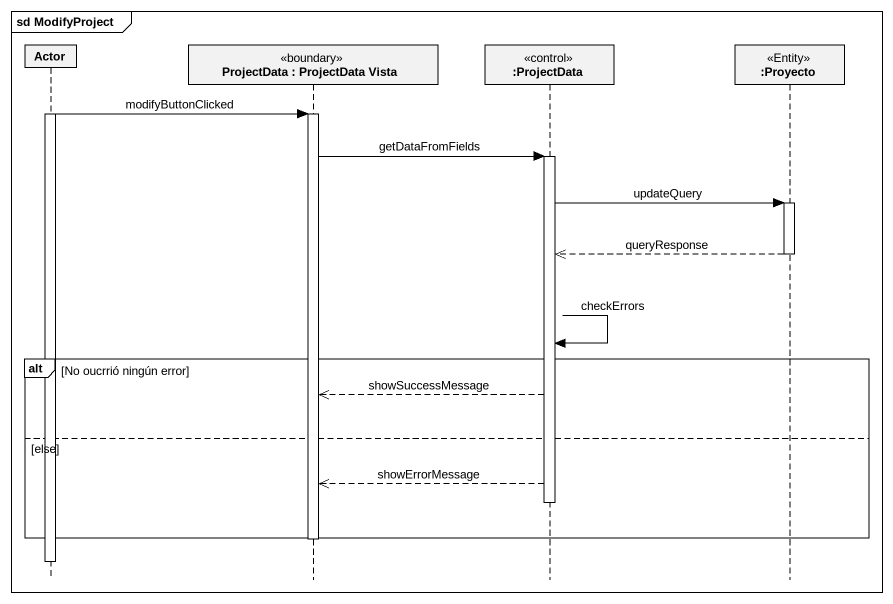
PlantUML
@startuml
mainframe sd ModifyProject
hide footbox
participant "Actor" as Actor_
participant "ProjectData : ProjectData Vista" as ProjectData <<boundary>>
participant ":ProjectData" as ProjectData_2 <<control>>
participant ":Proyecto" as Proyecto <<Entity>>

activate Actor_
Actor_ -> ProjectData : modifyButtonClicked
activate ProjectData
ProjectData -> ProjectData_2 : getDataFromFields
activate ProjectData_2
ProjectData_2 -> Proyecto : updateQuery
activate Proyecto
Proyecto -->> ProjectData_2 : queryResponse
deactivate Proyecto
ProjectData_2 -> ProjectData_2 : checkErrors
alt No oucrrió ningún error
  ProjectData_2 -->> ProjectData : showSuccessMessage
else else
  ProjectData_2 -->> ProjectData : showErrorMessage
  deactivate ProjectData_2
end
deactivate ProjectData
deactivate Actor_
@enduml
